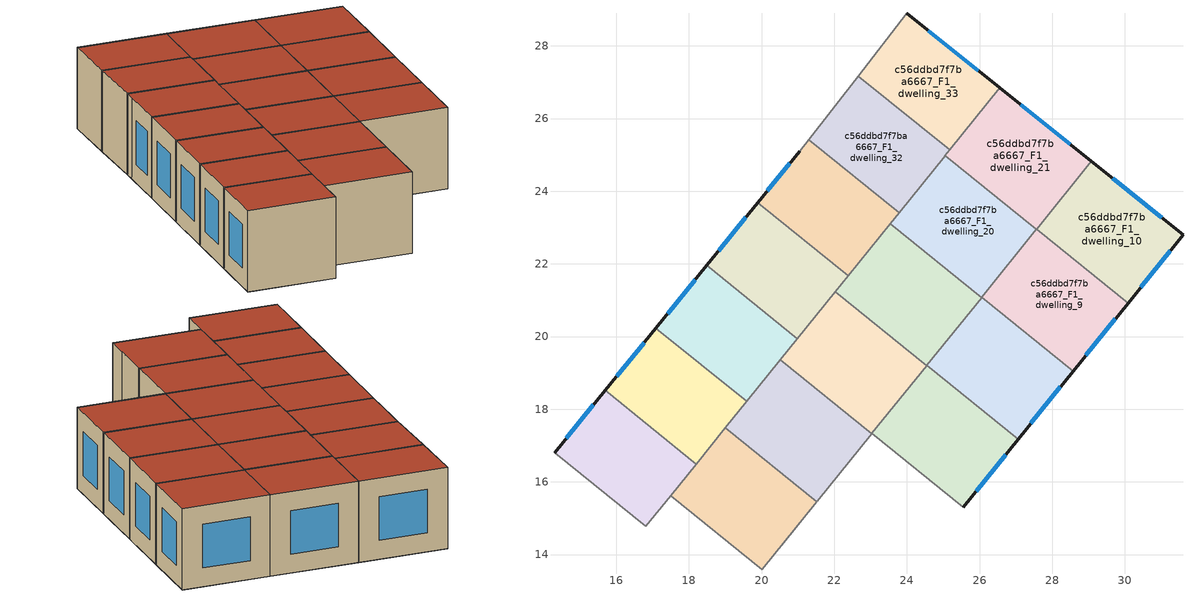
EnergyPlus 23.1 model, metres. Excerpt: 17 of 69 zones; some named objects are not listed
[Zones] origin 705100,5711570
c56ddbd7f7ba6667_F1_dwelling_10
 floor to c56ddbd7f7ba6667_F0_dwelling_11 (EU_floor_Construction): 30.21,21.08 31.6,22.8 29.08,24.82 27.69,23.11 z3
 floor to c56ddbd7f7ba6667_F0_dwelling_10 (EU_floor_Construction): 30.08,20.92 30.21,21.08 27.69,23.11 27.57,22.95 z3
 wall outside (EU_wall_Construction): 29.08,24.82 31.6,22.8 30.08,20.92 z3:6
 wall to c56ddbd7f7ba6667_F1_dwelling_9 (EU_wall_Construction): 30.08,20.92 27.57,22.95 z3:6
 wall to c56ddbd7f7ba6667_F1_dwelling_21 (EU_wall_Construction): 27.57,22.95 29.08,24.82 z3:6
 window (EU_Window_Construction): 29.66,24.35 31.01,23.27 / 31.25,22.36 30.43,21.36 z3.69:5.31
 roof outside (EU_roof_Construction): 31.6,22.8 30.08,20.92 27.57,22.95 29.08,24.82 z6
c56ddbd7f7ba6667_F1_dwelling_16
 floor to c56ddbd7f7ba6667_F0_dwelling_18 (EU_floor_Construction): 20.77,14.52 21.52,15.46 19.01,17.49 18.25,16.55 z3
 floor to c56ddbd7f7ba6667_F0_dwelling_17 (EU_floor_Construction): 20.01,13.59 20.77,14.52 18.25,16.55 17.5,15.61 z3
 wall to c56ddbd7f7ba6667_F1_dwelling_17 (EU_wall_Construction): 19.01,17.49 21.52,15.46 z3:6
 wall to c56ddbd7f7ba6667_F1_dwelling_15 (EU_wall_Construction): 20.01,13.58 17.49,15.62 z3:6
 wall to c56ddbd7f7ba6667_F1_dwelling_5 (EU_wall_Construction): 21.52,15.46 20.02,13.59 z3:6
 wall to c56ddbd7f7ba6667_F1_dwelling_28 (EU_wall_Construction): 18.2,16.49 19.01,17.49 z3:6
 wall to c56ddbd7f7ba6667_F1_dwelling_27 (EU_wall_Construction): 17.5,15.61 18.2,16.49 z3:6
 roof outside (EU_roof_Construction): 21.52,15.46 20.01,13.58 17.49,15.62 19.01,17.49 z6
c56ddbd7f7ba6667_F1_dwelling_17
 floor to c56ddbd7f7ba6667_F0_dwelling_19 (EU_floor_Construction): 22.15,16.24 23.03,17.33 20.52,19.36 19.64,18.27 z3
 floor to c56ddbd7f7ba6667_F0_dwelling_18 (EU_floor_Construction): 21.52,15.46 21.04,14.86 22.15,16.24 19.64,18.27 19.01,17.49 z3
 wall to c56ddbd7f7ba6667_F1_dwelling_18 (EU_wall_Construction): 20.52,19.36 23.03,17.33 z3:6
 wall to c56ddbd7f7ba6667_F1_dwelling_29 (EU_wall_Construction): 19.59,18.22 20.52,19.36 z3:6
 wall to c56ddbd7f7ba6667_F1_dwelling_6 (EU_wall_Construction): 23.03,17.33 21.53,15.46 z3:6
 wall adiabatic (EU_wall_Construction): 20.55,14.26 21.52,15.46 20.55,14.26 z3:6
 wall to c56ddbd7f7ba6667_F1_dwelling_28 (EU_wall_Construction): 19.01,17.49 19.59,18.21 z3:6
 roof outside (EU_roof_Construction): 23.03,17.33 20.55,14.26 21.52,15.46 19.01,17.49 20.52,19.36 z6
c56ddbd7f7ba6667_F1_dwelling_18
 floor to c56ddbd7f7ba6667_F0_dwelling_20 (EU_floor_Construction): 23.54,17.95 24.54,19.2 22.03,21.23 21.02,19.98 z3
 floor to c56ddbd7f7ba6667_F0_dwelling_19 (EU_floor_Construction): 23.03,17.33 23.54,17.95 21.02,19.98 20.52,19.36 z3
 wall to c56ddbd7f7ba6667_F1_dwelling_19 (EU_wall_Construction): 22.03,21.23 24.54,19.2 z3:6
 wall to c56ddbd7f7ba6667_F1_dwelling_7 (EU_wall_Construction): 24.54,19.2 23.04,17.34 z3:6
 wall to c56ddbd7f7ba6667_F1_dwelling_30 (EU_wall_Construction): 20.99,19.94 22.03,21.23 z3:6
 wall to c56ddbd7f7ba6667_F1_dwelling_29 (EU_wall_Construction): 20.52,19.36 20.99,19.94 z3:6
 roof outside (EU_roof_Construction): 24.54,19.2 23.03,17.33 20.52,19.36 22.03,21.23 z6
c56ddbd7f7ba6667_F1_dwelling_19
 floor adiabatic (EU_floor_Construction): 24.92,19.67 26.05,21.07 23.54,23.1 22.4,21.7 z3
 floor to c56ddbd7f7ba6667_F0_dwelling_20 (EU_floor_Construction): 24.54,19.2 24.92,19.67 22.4,21.7 22.03,21.23 z3
 wall to c56ddbd7f7ba6667_F1_dwelling_20 (EU_wall_Construction): 23.54,23.1 26.05,21.07 z3:6
 wall to c56ddbd7f7ba6667_F1_dwelling_8 (EU_wall_Construction): 26.05,21.07 24.55,19.21 z3:6
 wall to c56ddbd7f7ba6667_F1_dwelling_31 (EU_wall_Construction): 22.38,21.68 23.54,23.1 z3:6
 wall to c56ddbd7f7ba6667_F1_dwelling_30 (EU_wall_Construction): 22.03,21.23 22.38,21.68 z3:6
 roof outside (EU_roof_Construction): 26.05,21.07 24.54,19.2 22.03,21.23 23.54,23.1 z6
c56ddbd7f7ba6667_F1_dwelling_20
 floor to c56ddbd7f7ba6667_F0_dwelling_22 (EU_floor_Construction): 26.3,21.39 27.56,22.95 25.05,24.98 23.79,23.42 z3
 floor to c56ddbd7f7ba6667_F0_dwelling_21 (EU_floor_Construction): 26.05,21.07 26.3,21.39 23.79,23.42 23.54,23.1 z3
 wall to c56ddbd7f7ba6667_F1_dwelling_21 (EU_wall_Construction): 25.05,24.98 27.56,22.95 z3:6
 wall to c56ddbd7f7ba6667_F1_dwelling_9 (EU_wall_Construction): 27.56,22.95 26.06,21.08 z3:6
 wall to c56ddbd7f7ba6667_F1_dwelling_32 (EU_wall_Construction): 23.79,23.41 25.05,24.98 z3:6
 wall to c56ddbd7f7ba6667_F1_dwelling_31 (EU_wall_Construction): 23.54,23.1 23.79,23.41 z3:6
 roof outside (EU_roof_Construction): 27.56,22.95 26.05,21.07 23.54,23.1 25.05,24.98 z6
c56ddbd7f7ba6667_F1_dwelling_21
 floor to c56ddbd7f7ba6667_F0_dwelling_23 (EU_floor_Construction): 27.69,23.1 29.08,24.82 26.55,26.84 25.17,25.13 z3
 floor to c56ddbd7f7ba6667_F0_dwelling_22 (EU_floor_Construction): 27.56,22.95 27.69,23.1 25.17,25.13 25.05,24.98 z3
 wall outside (EU_wall_Construction): 26.55,26.84 29.08,24.82 z3:6
 wall to c56ddbd7f7ba6667_F1_dwelling_33 (EU_wall_Construction): 25.18,25.14 26.55,26.84 z3:6
 wall to c56ddbd7f7ba6667_F1_dwelling_32 (EU_wall_Construction): 25.05,24.98 25.18,25.14 z3:6
 window (EU_Window_Construction): 27.14,26.38 28.49,25.29 z3.69:5.31
 roof outside (EU_roof_Construction): 29.08,24.82 27.56,22.95 25.05,24.98 26.55,26.84 z6
c56ddbd7f7ba6667_F1_dwelling_27
 floor to c56ddbd7f7ba6667_F0_dwelling_29 (EU_floor_Construction): 17.45,15.55 18.2,16.49 15.69,18.52 14.93,17.58 z3
 floor to c56ddbd7f7ba6667_F0_dwelling_28 (EU_floor_Construction): 16.82,14.77 17.45,15.55 14.93,17.58 14.3,16.8 z3
 wall outside (EU_wall_Construction): 14.3,16.8 15.69,18.52 z3:6
 wall to c56ddbd7f7ba6667_F1_dwelling_28 (EU_wall_Construction): 15.69,18.52 18.2,16.49 z3:6
 wall to c56ddbd7f7ba6667_F1_dwelling_26 (EU_wall_Construction): 16.82,14.77 14.3,16.8 z3:6
 wall to c56ddbd7f7ba6667_F1_dwelling_15 (EU_wall_Construction): 17.49,15.61 16.82,14.77 z3:6
 window (EU_Window_Construction): 14.62,17.2 15.37,18.12 z3.69:5.31
 roof outside (EU_roof_Construction): 18.2,16.49 16.82,14.77 14.3,16.8 15.69,18.52 z6
c56ddbd7f7ba6667_F1_dwelling_28
 floor to c56ddbd7f7ba6667_F0_dwelling_30 (EU_floor_Construction): 18.96,17.43 19.59,18.22 17.09,20.23 16.45,19.45 z3
 floor to c56ddbd7f7ba6667_F0_dwelling_29 (EU_floor_Construction): 18.2,16.49 18.96,17.43 16.45,19.45 15.69,18.52 z3
 wall outside (EU_wall_Construction): 15.69,18.52 17.09,20.23 z3:6
 wall to c56ddbd7f7ba6667_F1_dwelling_29 (EU_wall_Construction): 17.09,20.23 19.59,18.21 z3:6
 window (EU_Window_Construction): 16.02,18.91 16.77,19.84 z3.69:5.31
 roof outside (EU_roof_Construction): 19.59,18.21 18.2,16.49 15.69,18.52 17.09,20.23 z6
c56ddbd7f7ba6667_F1_dwelling_29
 floor to c56ddbd7f7ba6667_F0_dwelling_30 (EU_floor_Construction): 19.59,18.22 20.48,19.32 17.98,21.33 17.09,20.23 z3
 floor to c56ddbd7f7ba6667_F0_dwelling_31 (EU_floor_Construction): 20.48,19.32 20.99,19.94 18.49,21.96 17.98,21.33 z3
 wall outside (EU_wall_Construction): 17.09,20.23 18.49,21.96 z3:6
 wall to c56ddbd7f7ba6667_F1_dwelling_30 (EU_wall_Construction): 18.49,21.96 20.99,19.94 z3:6
 window (EU_Window_Construction): 17.41,20.63 18.17,21.56 z3.69:5.31
 roof outside (EU_roof_Construction): 20.99,19.94 19.59,18.21 17.09,20.23 18.49,21.96 z6
c56ddbd7f7ba6667_F1_dwelling_30
 floor to c56ddbd7f7ba6667_F0_dwelling_32 (EU_floor_Construction): 22,21.2 22.38,21.68 19.9,23.68 19.51,23.21 z3
 floor to c56ddbd7f7ba6667_F0_dwelling_31 (EU_floor_Construction): 20.99,19.94 22,21.2 19.51,23.21 18.49,21.96 z3
 wall outside (EU_wall_Construction): 18.49,21.96 19.9,23.68 z3:6
 wall to c56ddbd7f7ba6667_F1_dwelling_31 (EU_wall_Construction): 19.9,23.68 22.38,21.68 z3:6
 window (EU_Window_Construction): 18.82,22.36 19.57,23.28 z3.69:5.31
 roof outside (EU_roof_Construction): 22.38,21.68 20.99,19.94 18.49,21.96 19.9,23.68 z6
c56ddbd7f7ba6667_F1_dwelling_31
 floor to c56ddbd7f7ba6667_F0_dwelling_33 (EU_floor_Construction): 23.53,23.1 23.79,23.41 21.3,25.42 21.05,25.1 z3
 floor to c56ddbd7f7ba6667_F0_dwelling_32 (EU_floor_Construction): 22.38,21.68 23.53,23.1 21.05,25.1 19.9,23.68 z3
 wall outside (EU_wall_Construction): 19.9,23.68 21.05,25.1 z3:6
 wall adiabatic (EU_wall_Construction): 21.05,25.1 21.3,25.42 z3:6
 wall to c56ddbd7f7ba6667_F1_dwelling_32 (EU_wall_Construction): 21.3,25.42 23.79,23.41 z3:6
 window (EU_Window_Construction): 20.16,24.01 20.78,24.77 z3.69:5.31
 roof outside (EU_roof_Construction): 23.79,23.41 22.38,21.68 19.9,23.68 21.05,25.1 21.3,25.42 z6
c56ddbd7f7ba6667_F1_dwelling_32
 floor to c56ddbd7f7ba6667_F0_dwelling_34 (EU_floor_Construction): 25.05,24.98 25.18,25.14 22.66,27.17 22.54,27.01 z3
 floor to c56ddbd7f7ba6667_F0_dwelling_33 (EU_floor_Construction): 23.79,23.41 25.05,24.98 22.54,27.01 21.3,25.42 z3
 wall adiabatic (EU_wall_Construction): 21.3,25.42 22.66,27.17 z3:6
 wall to c56ddbd7f7ba6667_F1_dwelling_33 (EU_wall_Construction): 22.66,27.17 25.18,25.14 z3:6
 roof outside (EU_roof_Construction): 25.18,25.14 23.79,23.41 21.3,25.42 22.66,27.17 z6
c56ddbd7f7ba6667_F1_dwelling_33
 floor to c56ddbd7f7ba6667_F0_dwelling_34 (EU_floor_Construction): 25.18,25.14 26.55,26.84 24,28.89 22.66,27.17 z3
 wall outside (EU_wall_Construction): 24,28.89 26.55,26.84 z3:6
 wall adiabatic (EU_wall_Construction): 22.66,27.17 24,28.89 z3:6
 window (EU_Window_Construction): 24.59,28.42 25.96,27.32 z3.69:5.31
 roof outside (EU_roof_Construction): 26.55,26.84 25.18,25.14 22.66,27.17 24,28.89 z6
c56ddbd7f7ba6667_F1_dwelling_7
 floor to c56ddbd7f7ba6667_F0_dwelling_7 (EU_floor_Construction): 25.55,15.31 26.06,15.93 23.54,17.96 23.04,17.34 z3
 floor to c56ddbd7f7ba6667_F0_dwelling_8 (EU_floor_Construction): 26.06,15.93 27.06,17.18 24.55,19.21 23.54,17.96 z3
 wall outside (EU_wall_Construction): 27.06,17.18 25.55,15.31 z3:6
 wall to c56ddbd7f7ba6667_F1_dwelling_8 (EU_wall_Construction): 24.55,19.21 27.06,17.18 z3:6
 wall to c56ddbd7f7ba6667_F1_dwelling_6 (EU_wall_Construction): 25.55,15.31 23.04,17.34 z3:6
 window (EU_Window_Construction): 26.71,16.75 25.9,15.74 z3.69:5.31
 roof outside (EU_roof_Construction): 27.06,17.18 25.55,15.31 23.04,17.34 24.55,19.21 z6
c56ddbd7f7ba6667_F1_dwelling_8
 floor to c56ddbd7f7ba6667_F0_dwelling_8 (EU_floor_Construction): 27.06,17.18 27.44,17.65 24.93,19.68 24.55,19.21 z3
 floor to c56ddbd7f7ba6667_F0_dwelling_9 (EU_floor_Construction): 27.44,17.65 28.57,19.05 26.06,21.08 24.93,19.68 z3
 wall outside (EU_wall_Construction): 28.57,19.05 27.06,17.18 z3:6
 wall to c56ddbd7f7ba6667_F1_dwelling_9 (EU_wall_Construction): 26.06,21.08 28.57,19.05 z3:6
 window (EU_Window_Construction): 28.22,18.62 27.41,17.61 z3.69:5.31
 roof outside (EU_roof_Construction): 28.57,19.05 27.06,17.18 24.55,19.21 26.06,21.08 z6
c56ddbd7f7ba6667_F1_dwelling_9
 floor to c56ddbd7f7ba6667_F0_dwelling_10 (EU_floor_Construction): 28.83,19.36 30.08,20.92 27.57,22.95 26.31,21.39 z3
 floor to c56ddbd7f7ba6667_F0_dwelling_9 (EU_floor_Construction): 28.57,19.05 28.83,19.36 26.31,21.39 26.06,21.08 z3
 wall outside (EU_wall_Construction): 30.08,20.92 28.57,19.05 z3:6
 window (EU_Window_Construction): 29.73,20.49 28.92,19.48 z3.69:5.31
 roof outside (EU_roof_Construction): 30.08,20.92 28.57,19.05 26.06,21.08 27.57,22.95 z6
[Building]
EU S2 Campaign: North Axis=0; Terrain=City; Solar Distribution=FullExterior
[Site:Location]
London: Latitude=51.5; Longitude=-0.5; Time Zone=0; Elevation=25
[SizingPeriod:WeatherFileDays]
AnnualSizingPeriod: Begin Month=1; Begin Day of Month=1; End Month=12; End Day of Month=31; Day of Week for Start Day=Monday; Use Weather File Daylight Saving Period=No; Use Weather File Rain and Snow Indicators=No
[MATERIAL]
EU_InternalMass_Material: Roughness=MediumRough; Thickness=0.1; Conductivity=1; Density=1800; Specific Heat=900; Thermal Absorptance=0.9; Solar Absorptance=0.7; Visible Absorptance=0.7
[MATERIAL:NOMASS] Roughness=MediumRough; Thermal Absorptance=0.9; Solar Absorptance=0.7; Visible Absorptance=0.7
Name | Thermal Resistance
EU_wall_NoMass | 0.635353
EU_roof_NoMass | 0.675062
EU_floor_NoMass | 1.96382
[WINDOWMATERIAL:SIMPLEGLAZINGSYSTEM]
EU_Window_SimpleGlazing: UFactor=2.96269; Solar Heat Gain Coefficient=0.76; Visible Transmittance=0.76
[CONSTRUCTION]
EU_wall_Construction: EU_wall_NoMass
EU_roof_Construction: EU_roof_NoMass
EU_floor_Construction: EU_floor_NoMass
EU_InternalMass_Construction: EU_InternalMass_Material
EU_Window_Construction: EU_Window_SimpleGlazing
[ZONE] Type=1; Multiplier=1; Ceiling Height=autocalculate; Floor Area=autocalculate; Part of Total Floor Area=Yes
Name | Volume
c56ddbd7f7ba6667_F1_dwelling_10 | 23.3306
c56ddbd7f7ba6667_F1_dwelling_16; c56ddbd7f7ba6667_F1_dwelling_18 | 23.3269
c56ddbd7f7ba6667_F1_dwelling_17 | 23.3291
c56ddbd7f7ba6667_F1_dwelling_19; c56ddbd7f7ba6667_F1_dwelling_21 | 23.3254
c56ddbd7f7ba6667_F1_dwelling_20; c56ddbd7f7ba6667_F1_dwelling_8 | 23.3335
c56ddbd7f7ba6667_F1_dwelling_27; c56ddbd7f7ba6667_F1_dwelling_31 | 21.3911
c56ddbd7f7ba6667_F1_dwelling_28 | 21.3882
c56ddbd7f7ba6667_F1_dwelling_29 | 21.3875
c56ddbd7f7ba6667_F1_dwelling_30; c56ddbd7f7ba6667_F1_dwelling_32 | 21.3867
c56ddbd7f7ba6667_F1_dwelling_33 | 21.3831
c56ddbd7f7ba6667_F1_dwelling_7 | 23.3276
c56ddbd7f7ba6667_F1_dwelling_9 | 23.3313
[INTERNALMASS] Construction=EU_InternalMass_Construction
Name | Zone or ZoneList | Surface Area
c56ddbd7f7ba6667_F1_dwelling_7_EU_InternalMass | c56ddbd7f7ba6667_F1_dwelling_7 | 7.77575
c56ddbd7f7ba6667_F1_dwelling_8_EU_InternalMass | c56ddbd7f7ba6667_F1_dwelling_8 | 7.77771
c56ddbd7f7ba6667_F1_dwelling_9_EU_InternalMass | c56ddbd7f7ba6667_F1_dwelling_9 | 7.7772
c56ddbd7f7ba6667_F1_dwelling_10_EU_InternalMass | c56ddbd7f7ba6667_F1_dwelling_10 | 7.77692
c56ddbd7f7ba6667_F1_dwelling_16_EU_InternalMass | c56ddbd7f7ba6667_F1_dwelling_16 | 7.77575
c56ddbd7f7ba6667_F1_dwelling_17_EU_InternalMass | c56ddbd7f7ba6667_F1_dwelling_17 | 7.77755
c56ddbd7f7ba6667_F1_dwelling_18_EU_InternalMass | c56ddbd7f7ba6667_F1_dwelling_18 | 7.77575
c56ddbd7f7ba6667_F1_dwelling_19_EU_InternalMass | c56ddbd7f7ba6667_F1_dwelling_19 | 7.77525
c56ddbd7f7ba6667_F1_dwelling_20_EU_InternalMass | c56ddbd7f7ba6667_F1_dwelling_20 | 7.77778
c56ddbd7f7ba6667_F1_dwelling_21_EU_InternalMass | c56ddbd7f7ba6667_F1_dwelling_21 | 7.77483
c56ddbd7f7ba6667_F1_dwelling_27_EU_InternalMass | c56ddbd7f7ba6667_F1_dwelling_27 | 7.1304
c56ddbd7f7ba6667_F1_dwelling_28_EU_InternalMass | c56ddbd7f7ba6667_F1_dwelling_28 | 7.12939
c56ddbd7f7ba6667_F1_dwelling_29_EU_InternalMass | c56ddbd7f7ba6667_F1_dwelling_29 | 7.129
c56ddbd7f7ba6667_F1_dwelling_30_EU_InternalMass | c56ddbd7f7ba6667_F1_dwelling_30 | 7.12898
c56ddbd7f7ba6667_F1_dwelling_31_EU_InternalMass | c56ddbd7f7ba6667_F1_dwelling_31 | 7.13055
c56ddbd7f7ba6667_F1_dwelling_32_EU_InternalMass | c56ddbd7f7ba6667_F1_dwelling_32 | 7.12897
c56ddbd7f7ba6667_F1_dwelling_33_EU_InternalMass | c56ddbd7f7ba6667_F1_dwelling_33 | 7.12737
[OTHEREQUIPMENT] Fuel Type=Electricity; Design Level Calculation Method=Watts/Area; Power per Zone Floor Area=1; Fraction Latent=0; Fraction Radiant=0; Fraction Lost=0; Carbon Dioxide Generation Rate=0; EndUse Subcategory=EU_Step8_InternalGains
Name | Zone or ZoneList or Space or SpaceList | Schedule
EU_Step8_InternalGain_c56ddbd7f7ba6667_F1_dwelling_7_f000 | c56ddbd7f7ba6667_F1_dwelling_7 | EU_Step8_GainSchedule_c56ddbd7f7ba6667_F1_dwelling_7_f000
EU_Step8_InternalGain_c56ddbd7f7ba6667_F1_dwelling_8_f000 | c56ddbd7f7ba6667_F1_dwelling_8 | EU_Step8_GainSchedule_c56ddbd7f7ba6667_F1_dwelling_8_f000
EU_Step8_InternalGain_c56ddbd7f7ba6667_F1_dwelling_9_f000 | c56ddbd7f7ba6667_F1_dwelling_9 | EU_Step8_GainSchedule_c56ddbd7f7ba6667_F1_dwelling_9_f000
EU_Step8_InternalGain_c56ddbd7f7ba6667_F1_dwelling_10_f000 | c56ddbd7f7ba6667_F1_dwelling_10 | EU_Step8_GainSchedule_c56ddbd7f7ba6667_F1_dwelling_10_f000
EU_Step8_InternalGain_c56ddbd7f7ba6667_F1_dwelling_16_f000 | c56ddbd7f7ba6667_F1_dwelling_16 | EU_Step8_GainSchedule_c56ddbd7f7ba6667_F1_dwelling_16_f000
EU_Step8_InternalGain_c56ddbd7f7ba6667_F1_dwelling_17_f000 | c56ddbd7f7ba6667_F1_dwelling_17 | EU_Step8_GainSchedule_c56ddbd7f7ba6667_F1_dwelling_17_f000
EU_Step8_InternalGain_c56ddbd7f7ba6667_F1_dwelling_18_f000 | c56ddbd7f7ba6667_F1_dwelling_18 | EU_Step8_GainSchedule_c56ddbd7f7ba6667_F1_dwelling_18_f000
EU_Step8_InternalGain_c56ddbd7f7ba6667_F1_dwelling_19_f000 | c56ddbd7f7ba6667_F1_dwelling_19 | EU_Step8_GainSchedule_c56ddbd7f7ba6667_F1_dwelling_19_f000
EU_Step8_InternalGain_c56ddbd7f7ba6667_F1_dwelling_20_f000 | c56ddbd7f7ba6667_F1_dwelling_20 | EU_Step8_GainSchedule_c56ddbd7f7ba6667_F1_dwelling_20_f000
EU_Step8_InternalGain_c56ddbd7f7ba6667_F1_dwelling_21_f000 | c56ddbd7f7ba6667_F1_dwelling_21 | EU_Step8_GainSchedule_c56ddbd7f7ba6667_F1_dwelling_21_f000
EU_Step8_InternalGain_c56ddbd7f7ba6667_F1_dwelling_27_f000 | c56ddbd7f7ba6667_F1_dwelling_27 | EU_Step8_GainSchedule_c56ddbd7f7ba6667_F1_dwelling_27_f000
EU_Step8_InternalGain_c56ddbd7f7ba6667_F1_dwelling_28_f000 | c56ddbd7f7ba6667_F1_dwelling_28 | EU_Step8_GainSchedule_c56ddbd7f7ba6667_F1_dwelling_28_f000
EU_Step8_InternalGain_c56ddbd7f7ba6667_F1_dwelling_29_f000 | c56ddbd7f7ba6667_F1_dwelling_29 | EU_Step8_GainSchedule_c56ddbd7f7ba6667_F1_dwelling_29_f000
EU_Step8_InternalGain_c56ddbd7f7ba6667_F1_dwelling_30_f000 | c56ddbd7f7ba6667_F1_dwelling_30 | EU_Step8_GainSchedule_c56ddbd7f7ba6667_F1_dwelling_30_f000
EU_Step8_InternalGain_c56ddbd7f7ba6667_F1_dwelling_31_f000 | c56ddbd7f7ba6667_F1_dwelling_31 | EU_Step8_GainSchedule_c56ddbd7f7ba6667_F1_dwelling_31_f000
EU_Step8_InternalGain_c56ddbd7f7ba6667_F1_dwelling_32_f000 | c56ddbd7f7ba6667_F1_dwelling_32 | EU_Step8_GainSchedule_c56ddbd7f7ba6667_F1_dwelling_32_f000
EU_Step8_InternalGain_c56ddbd7f7ba6667_F1_dwelling_33_f000 | c56ddbd7f7ba6667_F1_dwelling_33 | EU_Step8_GainSchedule_c56ddbd7f7ba6667_F1_dwelling_33_f000
[ZONEVENTILATION:DESIGNFLOWRATE] Schedule=EU_AlwaysOn; Design Flow Rate Calculation Method=AirChanges/Hour; Air Changes per Hour=0.555504; Ventilation Type=Natural; Fan Pressure Rise=0; Fan Total Efficiency=1; Constant Term Coefficient=1; Temperature Term Coefficient=0; Velocity Term Coefficient=0; Velocity Squared Term Coefficient=0; Minimum Indoor Temperature=-100; Maximum Indoor Temperature=100; Delta Temperature=-100; Minimum Outdoor Temperature=-100; Maximum Outdoor Temperature=100; Maximum Wind Speed=40
Name | Zone or ZoneList or Space or SpaceList
EU_ConstantAir_c56ddbd7f7ba6667_F1_dwelling_7 | c56ddbd7f7ba6667_F1_dwelling_7
EU_ConstantAir_c56ddbd7f7ba6667_F1_dwelling_8 | c56ddbd7f7ba6667_F1_dwelling_8
EU_ConstantAir_c56ddbd7f7ba6667_F1_dwelling_9 | c56ddbd7f7ba6667_F1_dwelling_9
EU_ConstantAir_c56ddbd7f7ba6667_F1_dwelling_10 | c56ddbd7f7ba6667_F1_dwelling_10
EU_ConstantAir_c56ddbd7f7ba6667_F1_dwelling_16 | c56ddbd7f7ba6667_F1_dwelling_16
EU_ConstantAir_c56ddbd7f7ba6667_F1_dwelling_17 | c56ddbd7f7ba6667_F1_dwelling_17
EU_ConstantAir_c56ddbd7f7ba6667_F1_dwelling_18 | c56ddbd7f7ba6667_F1_dwelling_18
EU_ConstantAir_c56ddbd7f7ba6667_F1_dwelling_19 | c56ddbd7f7ba6667_F1_dwelling_19
EU_ConstantAir_c56ddbd7f7ba6667_F1_dwelling_20 | c56ddbd7f7ba6667_F1_dwelling_20
EU_ConstantAir_c56ddbd7f7ba6667_F1_dwelling_21 | c56ddbd7f7ba6667_F1_dwelling_21
EU_ConstantAir_c56ddbd7f7ba6667_F1_dwelling_27 | c56ddbd7f7ba6667_F1_dwelling_27
EU_ConstantAir_c56ddbd7f7ba6667_F1_dwelling_28 | c56ddbd7f7ba6667_F1_dwelling_28
EU_ConstantAir_c56ddbd7f7ba6667_F1_dwelling_29 | c56ddbd7f7ba6667_F1_dwelling_29
EU_ConstantAir_c56ddbd7f7ba6667_F1_dwelling_30 | c56ddbd7f7ba6667_F1_dwelling_30
EU_ConstantAir_c56ddbd7f7ba6667_F1_dwelling_31 | c56ddbd7f7ba6667_F1_dwelling_31
EU_ConstantAir_c56ddbd7f7ba6667_F1_dwelling_32 | c56ddbd7f7ba6667_F1_dwelling_32
EU_ConstantAir_c56ddbd7f7ba6667_F1_dwelling_33 | c56ddbd7f7ba6667_F1_dwelling_33
[HVACTEMPLATE:ZONE:IDEALLOADSAIRSYSTEM] System Availability Schedule=EU_AlwaysOn; Maximum Heating Supply Air Temperature=50; Minimum Cooling Supply Air Temperature=13; Maximum Heating Supply Air Humidity Ratio=0.0156; Minimum Cooling Supply Air Humidity Ratio=0.0077; Heating Limit=NoLimit; Cooling Limit=NoLimit; Heating Availability Schedule=EU_AlwaysOn; Cooling Availability Schedule=EU_CoolingOff; Dehumidification Control Type=ConstantSensibleHeatRatio; Cooling Sensible Heat Ratio=0.7; Dehumidification Setpoint=60; Humidification Control Type=None; Humidification Setpoint=30; Outdoor Air Method=None; Outdoor Air Flow Rate per Person=0.00944; Outdoor Air Flow Rate per Zone Floor Area=0; Outdoor Air Flow Rate per Zone=0; Demand Controlled Ventilation Type=None; Outdoor Air Economizer Type=NoEconomizer; Heat Recovery Type=None; Sensible Heat Recovery Effectiveness=0.7; Latent Heat Recovery Effectiveness=0.65
Name | Template Thermostat
c56ddbd7f7ba6667_F1_dwelling_7 | EU_HeatOnly_c56ddbd7f7ba6667_F1_dwelling_7
c56ddbd7f7ba6667_F1_dwelling_8 | EU_HeatOnly_c56ddbd7f7ba6667_F1_dwelling_8
c56ddbd7f7ba6667_F1_dwelling_9 | EU_HeatOnly_c56ddbd7f7ba6667_F1_dwelling_9
c56ddbd7f7ba6667_F1_dwelling_10 | EU_HeatOnly_c56ddbd7f7ba6667_F1_dwelling_10
c56ddbd7f7ba6667_F1_dwelling_16 | EU_HeatOnly_c56ddbd7f7ba6667_F1_dwelling_16
c56ddbd7f7ba6667_F1_dwelling_17 | EU_HeatOnly_c56ddbd7f7ba6667_F1_dwelling_17
c56ddbd7f7ba6667_F1_dwelling_18 | EU_HeatOnly_c56ddbd7f7ba6667_F1_dwelling_18
c56ddbd7f7ba6667_F1_dwelling_19 | EU_HeatOnly_c56ddbd7f7ba6667_F1_dwelling_19
c56ddbd7f7ba6667_F1_dwelling_20 | EU_HeatOnly_c56ddbd7f7ba6667_F1_dwelling_20
c56ddbd7f7ba6667_F1_dwelling_21 | EU_HeatOnly_c56ddbd7f7ba6667_F1_dwelling_21
c56ddbd7f7ba6667_F1_dwelling_27 | EU_HeatOnly_c56ddbd7f7ba6667_F1_dwelling_27
c56ddbd7f7ba6667_F1_dwelling_28 | EU_HeatOnly_c56ddbd7f7ba6667_F1_dwelling_28
c56ddbd7f7ba6667_F1_dwelling_29 | EU_HeatOnly_c56ddbd7f7ba6667_F1_dwelling_29
c56ddbd7f7ba6667_F1_dwelling_30 | EU_HeatOnly_c56ddbd7f7ba6667_F1_dwelling_30
c56ddbd7f7ba6667_F1_dwelling_31 | EU_HeatOnly_c56ddbd7f7ba6667_F1_dwelling_31
c56ddbd7f7ba6667_F1_dwelling_32 | EU_HeatOnly_c56ddbd7f7ba6667_F1_dwelling_32
c56ddbd7f7ba6667_F1_dwelling_33 | EU_HeatOnly_c56ddbd7f7ba6667_F1_dwelling_33
[SIZING:ZONE] Zone Cooling Design Supply Air Temperature Input Method=SupplyAirTemperature; Zone Cooling Design Supply Air Temperature=13; Zone Heating Design Supply Air Temperature Input Method=SupplyAirTemperature; Zone Heating Design Supply Air Temperature=50; Zone Cooling Design Supply Air Humidity Ratio=0.008; Zone Heating Design Supply Air Humidity Ratio=0.008; Cooling Design Air Flow Method=DesignDay; Cooling Design Air Flow Rate=0; Cooling Minimum Air Flow per Zone Floor Area=0.000762; Cooling Minimum Air Flow=0; Cooling Minimum Air Flow Fraction=0.2; Heating Design Air Flow Method=DesignDay; Heating Design Air Flow Rate=0; Heating Maximum Air Flow per Zone Floor Area=0.002032; Heating Maximum Air Flow=0.141576; Heating Maximum Air Flow Fraction=0.3; Account for Dedicated Outdoor Air System=No; Dedicated Outdoor Air System Control Strategy=NeutralSupplyAir; Dedicated Outdoor Air Low Setpoint Temperature for Design=autosize; Dedicated Outdoor Air High Setpoint Temperature for Design=autosize; Zone Load Sizing Method=Sensible Load Only No Latent Load; Zone Latent Cooling Design Supply Air Humidity Ratio Input Method=HumidityRatioDifference; Zone Cooling Design Supply Air Humidity Ratio Difference=0.005; Zone Latent Heating Design Supply Air Humidity Ratio Input Method=HumidityRatioDifference; Zone Humidification Design Supply Air Humidity Ratio Difference=0.005
c56ddbd7f7ba6667_F1_dwelling_7; c56ddbd7f7ba6667_F1_dwelling_8; c56ddbd7f7ba6667_F1_dwelling_9; c56ddbd7f7ba6667_F1_dwelling_10; c56ddbd7f7ba6667_F1_dwelling_16; c56ddbd7f7ba6667_F1_dwelling_17; c56ddbd7f7ba6667_F1_dwelling_18; c56ddbd7f7ba6667_F1_dwelling_19; c56ddbd7f7ba6667_F1_dwelling_20; c56ddbd7f7ba6667_F1_dwelling_21; c56ddbd7f7ba6667_F1_dwelling_27; c56ddbd7f7ba6667_F1_dwelling_28; c56ddbd7f7ba6667_F1_dwelling_29; c56ddbd7f7ba6667_F1_dwelling_30; c56ddbd7f7ba6667_F1_dwelling_31; c56ddbd7f7ba6667_F1_dwelling_32; c56ddbd7f7ba6667_F1_dwelling_33
[SCHEDULE:CONSTANT]
Name | Hourly Value
EU_AlwaysOn | 1
EU_CoolingOff | 0
[SCHEDULE:FILE] Column Number=1; Rows to Skip at Top=0; Number of Hours of Data=8760; Column Separator=Comma; Interpolate to Timestep=No; Minutes per Item=60; Adjust Schedule for Daylight Savings=Yes
Name | File
EU_Step8_GainSchedule_c56ddbd7f7ba6667_F1_dwelling_7_f000 | ../../schedules/c56ddbd7f7ba6667/c56ddbd7f7ba6667_F1_dwelling_7_f000_gain.csv
EU_Step8_GainSchedule_c56ddbd7f7ba6667_F1_dwelling_8_f000 | ../../schedules/c56ddbd7f7ba6667/c56ddbd7f7ba6667_F1_dwelling_8_f000_gain.csv
EU_Step8_GainSchedule_c56ddbd7f7ba6667_F1_dwelling_9_f000 | ../../schedules/c56ddbd7f7ba6667/c56ddbd7f7ba6667_F1_dwelling_9_f000_gain.csv
EU_Step8_GainSchedule_c56ddbd7f7ba6667_F1_dwelling_10_f000 | ../../schedules/c56ddbd7f7ba6667/c56ddbd7f7ba6667_F1_dwelling_10_f000_gain.csv
EU_Step8_GainSchedule_c56ddbd7f7ba6667_F1_dwelling_16_f000 | ../../schedules/c56ddbd7f7ba6667/c56ddbd7f7ba6667_F1_dwelling_16_f000_gain.csv
EU_Step8_GainSchedule_c56ddbd7f7ba6667_F1_dwelling_17_f000 | ../../schedules/c56ddbd7f7ba6667/c56ddbd7f7ba6667_F1_dwelling_17_f000_gain.csv
EU_Step8_GainSchedule_c56ddbd7f7ba6667_F1_dwelling_18_f000 | ../../schedules/c56ddbd7f7ba6667/c56ddbd7f7ba6667_F1_dwelling_18_f000_gain.csv
EU_Step8_GainSchedule_c56ddbd7f7ba6667_F1_dwelling_19_f000 | ../../schedules/c56ddbd7f7ba6667/c56ddbd7f7ba6667_F1_dwelling_19_f000_gain.csv
EU_Step8_GainSchedule_c56ddbd7f7ba6667_F1_dwelling_20_f000 | ../../schedules/c56ddbd7f7ba6667/c56ddbd7f7ba6667_F1_dwelling_20_f000_gain.csv
EU_Step8_GainSchedule_c56ddbd7f7ba6667_F1_dwelling_21_f000 | ../../schedules/c56ddbd7f7ba6667/c56ddbd7f7ba6667_F1_dwelling_21_f000_gain.csv
EU_Step8_GainSchedule_c56ddbd7f7ba6667_F1_dwelling_27_f000 | ../../schedules/c56ddbd7f7ba6667/c56ddbd7f7ba6667_F1_dwelling_27_f000_gain.csv
EU_Step8_GainSchedule_c56ddbd7f7ba6667_F1_dwelling_28_f000 | ../../schedules/c56ddbd7f7ba6667/c56ddbd7f7ba6667_F1_dwelling_28_f000_gain.csv
EU_Step8_GainSchedule_c56ddbd7f7ba6667_F1_dwelling_29_f000 | ../../schedules/c56ddbd7f7ba6667/c56ddbd7f7ba6667_F1_dwelling_29_f000_gain.csv
EU_Step8_GainSchedule_c56ddbd7f7ba6667_F1_dwelling_30_f000 | ../../schedules/c56ddbd7f7ba6667/c56ddbd7f7ba6667_F1_dwelling_30_f000_gain.csv
EU_Step8_GainSchedule_c56ddbd7f7ba6667_F1_dwelling_31_f000 | ../../schedules/c56ddbd7f7ba6667/c56ddbd7f7ba6667_F1_dwelling_31_f000_gain.csv
EU_Step8_GainSchedule_c56ddbd7f7ba6667_F1_dwelling_32_f000 | ../../schedules/c56ddbd7f7ba6667/c56ddbd7f7ba6667_F1_dwelling_32_f000_gain.csv
EU_Step8_GainSchedule_c56ddbd7f7ba6667_F1_dwelling_33_f000 | ../../schedules/c56ddbd7f7ba6667/c56ddbd7f7ba6667_F1_dwelling_33_f000_gain.csv
